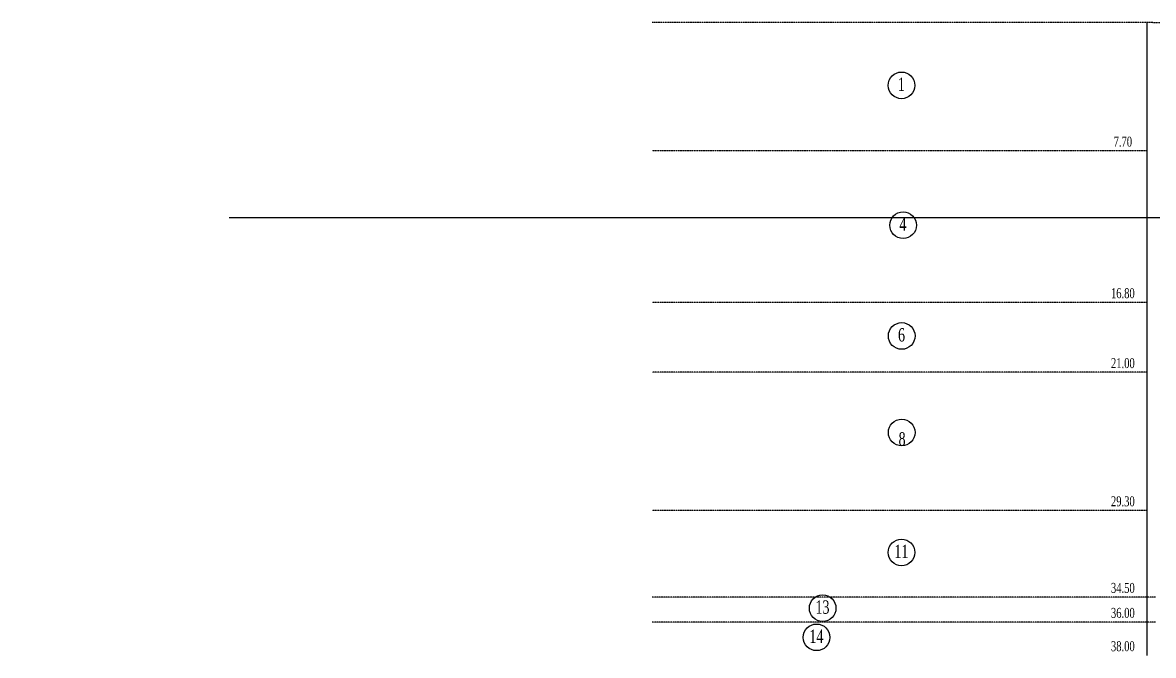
# Model space of a CAD drawing. Extents: x -57534 to 10615, y -13723 to 96319.
# Drawn here: x -43587 to -36792, y 16216 to 20016 of the extents above; entities that cross this region are included whole.
import ezdxf
from ezdxf.enums import TextEntityAlignment as Align

# ---------------------------------------------------------------- set-up
doc = ezdxf.new("R2010")
doc.units = 0
doc.header["$LTSCALE"] = 5
doc.header["$MEASUREMENT"] = 0
doc.linetypes.add('HIDDEN2', pattern=[0.1875, 0.125, -0.0625])
doc.layers.get('0').update_dxf_attribs({"linetype": 'CONTINUOUS'})
for name, color, linetype in [('1', 1, 'CONTINUOUS'), ('2', 7, 'CONTINUOUS'), ('3', 3, 'CONTINUOUS'), ('BORDER', 2, 'CONTINUOUS'), ('DIMENSION', 4, 'CONTINUOUS')]:
    doc.layers.add(name, color=color, linetype=linetype)
doc.styles.add('DIM', font='romans.shx', dxfattribs={"width": 0.65})
doc.styles.add('THUONG', font='vntimeh.shx', dxfattribs={"width": 0.65})

msp = doc.modelspace()

# ---------------------------------------------------------------- linework, layer by layer
at = {"ltscale": 5}
msp.add_line((-36828.8, 16215.5), (-36828.8, 20015.5), dxfattribs=at)
at = {"layer": '1', "linetype": 'HIDDEN2', "ltscale": 2.5}
for p, q in [((-36803.8, 20015.5), (-39803.8, 20015.5)), ((-26578.8, 19774.5), (-36803.8, 20015.5)), ((-36828.8, 19245.5), (-39803.8, 19245.5)), ((-36828.8, 18335.5), (-39803.8, 18335.5)), ((-36828.8, 17915.5), (-39803.8, 17915.5)), ((-36828.8, 17085.5), (-39803.8, 17085.5)), ((-36778.8, 16565.5), (-39803.8, 16565.5)), ((-36778.8, 16415.5), (-39803.8, 16415.5))]:
    msp.add_line(p, q, dxfattribs=at)
at = {"layer": '3', "ltscale": 5}
msp.add_line((-42345.9, 18844.5), (-4447.6, 18844.5), dxfattribs=at)
at = {"layer": 'BORDER'}
for centre in [(-38304.9, 19638.8), (-38295.8, 18798.8), (-38304, 18133.8), (-38304, 17553.9), (-38304.9, 16833.8), (-38779, 16498.8), (-38815.5, 16323.8)]:
    msp.add_circle(centre, 80, dxfattribs=at)

# ---------------------------------------------------------------- texts
at = {"layer": '2', "color": 0, "style": 'THUONG', "width": 0.7}
for s, p in [('1', (-38306, 19605.5)), ('4', (-38296.9, 18765.5)), ('6', (-38305.1, 18100.5)), ('8', (-38301.7, 17475.5)), ('11', (-38306, 16800.5)), ('13', (-38780.1, 16465.5)), ('14', (-38816.6, 16290.5))]:
    msp.add_text(s, height=80, dxfattribs=at).set_placement(p, align=Align.CENTER)
at = {"layer": '3', "style": 'THUONG', "width": 0.7}
for s, p in [('7.70', (-36975.1, 19270.7)), ('16.80', (-36975.1, 18360.7)), ('21.00', (-36975.1, 17940.7)), ('29.30', (-36975.1, 17110.7)), ('34.50', (-36975.1, 16590.7)), ('36.00', (-36975.1, 16440.7)), ('38.00', (-36975.1, 16240.7))]:
    msp.add_text(s, height=60, dxfattribs=at).set_placement(p, align=Align.CENTER)
at = {"layer": 'DIMENSION', "color": 6, "insert": (-43586.7, 19346.5), "char_height": 80, "attachment_point": 1, "style": 'DIM'}
msp.add_mtext('\\A1;', dxfattribs=at)

doc.saveas('drawing.dxf')
